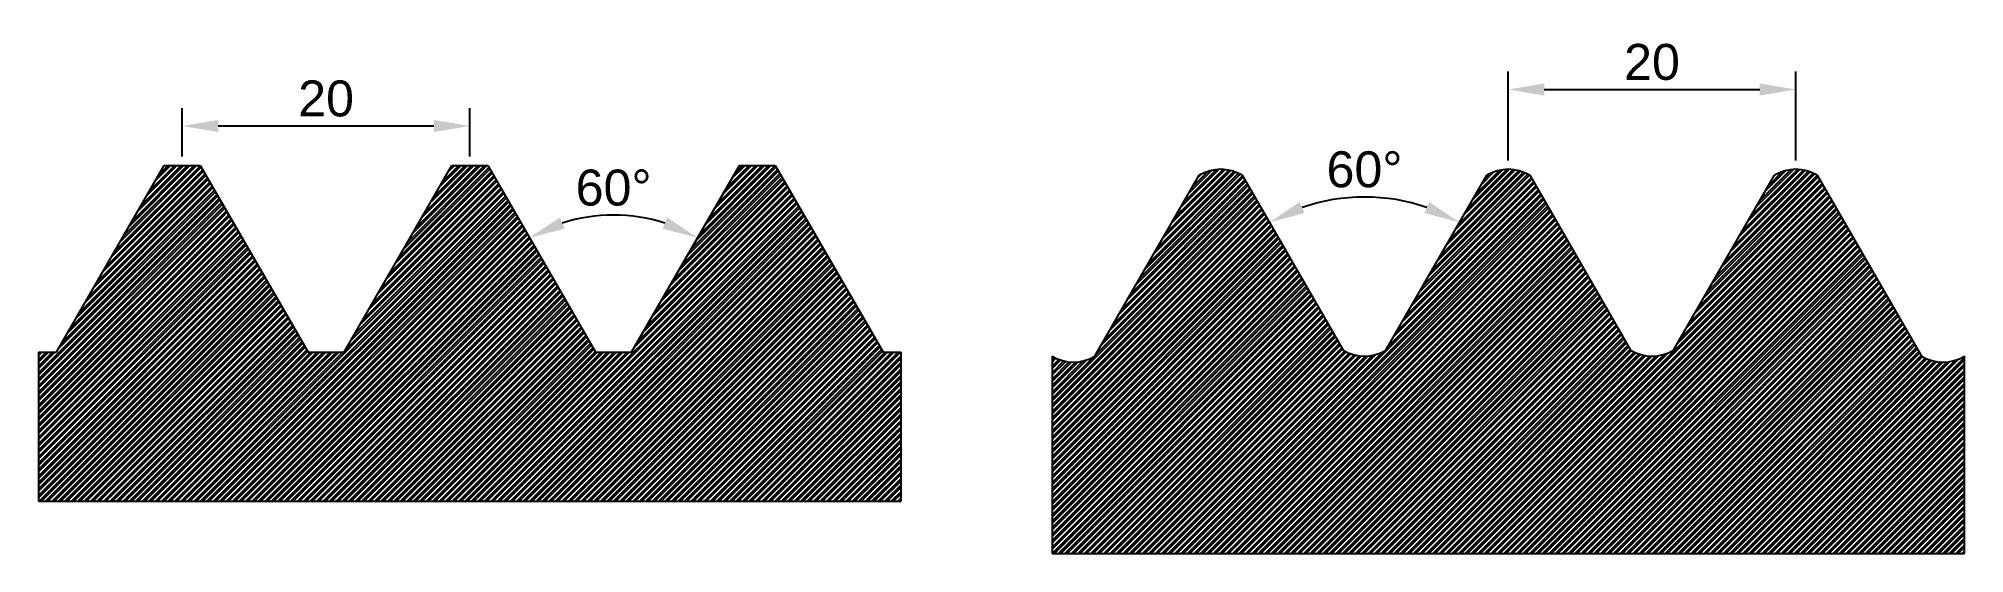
# Model space of a CAD drawing. Header units: millimetres. Extents: x -5 to 2584, y 0 to 2938.
# Drawn here: x 2449.7 to 2583.7, y 1527.6 to 1563.4 of the extents above; entities outside this region: 1.
import ezdxf

# ---------------------------------------------------------------- set-up
doc = ezdxf.new("R2010")
doc.units = ezdxf.units.MM
doc.styles.get("Standard").update_dxf_attribs({"font": 'arial.ttf'})
doc.dimstyles.new('ISO-25', dxfattribs={"dimtxt": 2.5, "dimasz": 2.5, "dimexe": 1.25, "dimexo": 0.625, "dimtad": 1, "dimtxsty": 'Standard', "dimcen": 2.5, "dimadec": 0, "dimazin": 0, "dimtfac": 1, "dimtmove": 0, "dimatfit": 3, "dimfxl": 1, "dimarcsym": 0})
pattern_1 = [(45, (0, 0), (-0.224506403, 0.224506403), []), (45, (0, 0.15875), (-0.224506403, 0.224506403), [])]

# ---------------------------------------------------------------- blocks, each defined once
blk = doc.blocks.new('*D2')
at = {"color": 0, "lineweight": -2, "transparency": 16777216}
for p, q in [((2459.69, 1555.18), (2459.69, 1558.56)), ((2479.69, 1555.18), (2479.69, 1558.56)), ((2462.19, 1557.31), (2477.19, 1557.31))]:
    blk.add_line(p, q, dxfattribs=at)
at = {"color": 0, "transparency": 16777216}
for points in [[(2462.19, 1557.73), (2462.19, 1556.89), (2459.69, 1557.31)], [(2477.19, 1557.73), (2477.19, 1556.89), (2479.69, 1557.31)]]:
    blk.add_solid(points, dxfattribs=at)
at = {"layer": 'Defpoints', "color": 0, "transparency": 16777216}
for p in [(2479.69, 1557.31), (2459.69, 1554.56), (2479.69, 1554.56)]:
    blk.add_point(p, dxfattribs=at)
at = {"color": 0, "transparency": 16777216, "insert": (2469.69, 1559.21), "char_height": 2.5, "attachment_point": 5}
blk.add_mtext('20', dxfattribs=at)
blk = doc.blocks.new('*D4')
at = {"color": 0, "lineweight": -2, "transparency": 16777216}
blk.add_arc((2489.69, 1539.4), 11.71, 72.2574, 107.7426, dxfattribs=at)
at = {"color": 0, "transparency": 16777216}
for points in [[(2486.29, 1550.17), (2485.95, 1550.94), (2483.83, 1549.54)], [(2493.42, 1550.94), (2493.09, 1550.17), (2495.54, 1549.54)]]:
    blk.add_solid(points, dxfattribs=at)
at = {"layer": 'Defpoints', "color": 0, "transparency": 16777216}
for p in [(2480.94, 1554.56), (2498.44, 1554.56), (2491.72, 1550.93), (2488.44, 1541.57), (2490.94, 1541.57)]:
    blk.add_point(p, dxfattribs=at)
at = {"color": 0, "transparency": 16777216, "insert": (2489.69, 1553.01), "char_height": 2.5, "attachment_point": 5}
blk.add_mtext('60°', dxfattribs=at)
blk = doc.blocks.new('*D5')
at = {"color": 0, "lineweight": -2, "transparency": 16777216}
for p, q in [((2551.92, 1554.92), (2551.92, 1561.1)), ((2571.92, 1554.92), (2571.92, 1561.1)), ((2554.42, 1559.85), (2569.42, 1559.85))]:
    blk.add_line(p, q, dxfattribs=at)
at = {"color": 0, "transparency": 16777216}
for points in [[(2554.42, 1560.27), (2554.42, 1559.43), (2551.92, 1559.85)], [(2569.42, 1560.27), (2569.42, 1559.43), (2571.92, 1559.85)]]:
    blk.add_solid(points, dxfattribs=at)
at = {"layer": 'Defpoints', "color": 0, "transparency": 16777216}
for p in [(2571.92, 1559.85), (2551.92, 1554.3), (2571.92, 1554.3)]:
    blk.add_point(p, dxfattribs=at)
at = {"color": 0, "transparency": 16777216, "insert": (2561.92, 1561.75), "char_height": 2.5, "attachment_point": 5}
blk.add_mtext('20', dxfattribs=at)
blk = doc.blocks.new('*D6')
at = {"color": 0, "lineweight": -2, "transparency": 16777216}
blk.add_arc((2541.92, 1539.14), 13.23, 70.8392, 109.1608, dxfattribs=at)
at = {"color": 0, "transparency": 16777216}
for points in [[(2537.75, 1551.26), (2537.4, 1552.02), (2535.3, 1550.6)], [(2546.44, 1552.02), (2546.09, 1551.26), (2548.54, 1550.6)]]:
    blk.add_solid(points, dxfattribs=at)
at = {"layer": 'Defpoints', "color": 0, "transparency": 16777216}
for p in [(2533.41, 1553.88), (2550.43, 1553.88), (2544.22, 1552.18), (2540.43, 1541.73), (2543.41, 1541.73)]:
    blk.add_point(p, dxfattribs=at)
at = {"color": 0, "transparency": 16777216, "insert": (2541.92, 1554.28), "char_height": 2.5, "attachment_point": 5}
blk.add_mtext('60°', dxfattribs=at)
blk = doc.blocks.new('*D3')
at = {"color": 0, "lineweight": -2, "transparency": 16777216}
for p, q in [((0, 0.63), (0, 2937.23)), ((0, 0.63), (0, 2937.23)), ((5, 2935.97), (9.21, 2935.97))]:
    blk.add_line(p, q, dxfattribs=at)
for start, end in [(90, 90), (90.04879, 90.09758), (89.90242, 90), (89.90242, 89.95121)]:
    blk.add_arc((0, 0), 2935.98, start, end, dxfattribs=at)
at = {"color": 0, "transparency": 16777216}
for points in [[(-2.5, 2936.39), (-2.5, 2935.56), (0, 2935.98)], [(2.5, 2935.56), (2.5, 2936.39), (0, 2935.98)]]:
    blk.add_solid(points, dxfattribs=at)
at = {"layer": 'Defpoints', "color": 0, "transparency": 16777216}
for p in [(0, 2935.98), (0, 0), (0, 0), (0, 0)]:
    blk.add_point(p, dxfattribs=at)
at = {"color": 0, "transparency": 16777216, "insert": (5.2, 2935.97), "char_height": 2.5, "attachment_point": 5, "rotation": 89.9024}
blk.add_mtext('0°', dxfattribs=at)

msp = doc.modelspace()

# ---------------------------------------------------------------- hatches: boundary and pattern name
at = {"true_color": 0xcd2027}
h = msp.add_hatch(dxfattribs=at)
h.set_pattern_fill('STEEL', color=242, scale=0.1)
h.set_pattern_definition(pattern_1)
h.paths.add_polyline_path([(2509.688, 1541.569), (2508.438, 1541.569), (2500.938, 1554.559), (2498.438, 1554.559), (2490.938, 1541.569), (2488.438, 1541.569), (2480.938, 1554.559), (2478.438, 1554.559), (2470.938, 1541.569), (2468.438, 1541.569), (2460.938, 1554.559), (2458.438, 1554.559), (2450.938, 1541.569), (2449.688, 1541.569), (2449.688, 1531.21), (2509.688, 1531.21)])
at = {"true_color": 0x139b48}
h = msp.add_hatch(dxfattribs=at)
h.set_pattern_fill('STEEL', color=114, scale=0.1)
h.set_pattern_definition(pattern_1)
h.paths.add_polyline_path([(2583.656, 1541.308, -0.2807881), (2580.672, 1541.308), (2573.414, 1553.879, 0.2807881), (2570.43, 1553.879), (2563.414, 1541.727, -0.2807881), (2560.43, 1541.727), (2553.414, 1553.879, 0.2807881), (2550.43, 1553.879), (2549.057, 1551.5, 0.0059764), (2549.056, 1551.432), (2549.017, 1551.432), (2543.414, 1541.727, -0.2807881), (2540.43, 1541.727), (2533.414, 1553.879, 0.2807881), (2530.43, 1553.879), (2529.057, 1551.5, 0.0059764), (2529.056, 1551.432), (2529.017, 1551.432), (2523.172, 1541.308, -0.2807881), (2520.188, 1541.308), (2520.188, 1527.58), (2583.656, 1527.58)])

# ---------------------------------------------------------------- linework, layer by layer
for p, q in [((2450.938, 1541.569), (2458.438, 1554.559)), ((2458.438, 1554.559), (2460.938, 1554.559)), ((2460.938, 1554.559), (2468.438, 1541.569)), ((2470.938, 1541.569), (2478.438, 1554.559)), ((2478.438, 1554.559), (2480.938, 1554.559)), ((2480.938, 1554.559), (2488.438, 1541.569)), ((2490.938, 1541.569), (2498.438, 1554.559)), ((2498.438, 1554.559), (2500.938, 1554.559)), ((2500.938, 1554.559), (2508.438, 1541.569)), ((2523.172, 1541.308), (2530.43, 1553.879)), ((2533.414, 1553.879), (2540.43, 1541.727)), ((2543.414, 1541.727), (2550.43, 1553.879)), ((2553.414, 1553.879), (2560.43, 1541.727)), ((2563.414, 1541.727), (2570.43, 1553.879)), ((2573.414, 1553.879), (2580.672, 1541.308)), ((2529.017, 1551.432), (2529.056, 1551.432)), ((2549.017, 1551.432), (2549.056, 1551.432)), ((2539.017, 1544.174), (2539.056, 1544.174)), ((2544.788, 1544.174), (2544.827, 1544.174)), ((2559.017, 1544.174), (2559.056, 1544.174)), ((2564.788, 1544.174), (2564.827, 1544.174)), ((2449.688, 1541.569), (2450.938, 1541.569)), ((2449.688, 1541.569), (2449.688, 1531.21)), ((2468.438, 1541.569), (2470.938, 1541.569)), ((2488.438, 1541.569), (2490.938, 1541.569)), ((2508.438, 1541.569), (2509.688, 1541.569)), ((2509.688, 1531.21), (2509.688, 1541.569)), ((2520.188, 1541.308), (2520.188, 1527.58)), ((2583.656, 1527.58), (2583.656, 1541.308)), ((2449.688, 1531.21), (2509.688, 1531.21)), ((2520.188, 1527.58), (2583.656, 1527.58))]:
    msp.add_line(p, q)
for centre, start, end in [((2531.922, 1551.432), 58.63178, 121.36822), ((2551.922, 1551.432), 58.63178, 121.36822), ((2571.922, 1551.432), 58.63178, 121.36822), ((2531.922, 1551.432), 178.63032, 180), ((2531.922, 1551.432), 0, 1.36968), ((2551.922, 1551.432), 178.63032, 180), ((2551.922, 1551.432), 0, 1.36968), ((2541.922, 1544.174), 180, 181.36968), ((2541.922, 1544.174), 358.63032, 0), ((2561.922, 1544.174), 180, 181.36968), ((2561.922, 1544.174), 358.63032, 0), ((2521.68, 1543.755), 238.63178, 301.36822), ((2541.922, 1544.174), 238.63178, 301.36822), ((2561.922, 1544.174), 238.63178, 301.36822), ((2582.164, 1543.755), 238.63178, 301.36822)]:
    msp.add_arc(centre, 2.866, start, end)

# ---------------------------------------------------------------- dimensions: what is measured, and where the dimension line sits
dim = msp.add_angular_dim_3p(base=(0, 2935.978567369), center=(0, 0), p1=(0, 0), p2=(0, 0), dimstyle='ISO-25')
dim.commit()
dim.dimension.update_dxf_attribs({"geometry": '*D3', "text_midpoint": (5.204636363, 2935.973961344)})
for base, p1, p2, picture, middle in [((2571.922, 1559.851), (2551.922, 1554.298), (2571.922, 1554.298), '*D5', (2561.922, 1561.752)), ((2479.688, 1557.308), (2459.688, 1554.559), (2479.688, 1554.559), '*D2', (2469.688, 1559.21))]:
    dim = msp.add_linear_dim(base=base, p1=p1, p2=p2, dimstyle='ISO-25')
    dim.commit()
    dim.dimension.update_dxf_attribs({"geometry": picture, "text_midpoint": middle})
for base, line1, line2, picture, middle in [((2544.22, 1552.176), ((2543.414, 1541.727), (2550.43, 1553.879)), ((2533.414, 1553.879), (2540.43, 1541.727)), '*D6', (2541.922, 1554.278)), ((2491.721, 1550.934), ((2490.938, 1541.569), (2498.438, 1554.559)), ((2480.938, 1554.559), (2488.438, 1541.569)), '*D4', (2489.688, 1553.013))]:
    dim = msp.add_angular_dim_2l(base=base, line1=line1, line2=line2, dimstyle='ISO-25')
    dim.commit()
    dim.dimension.update_dxf_attribs({"geometry": picture, "text_midpoint": middle})

doc.saveas('drawing.dxf')
